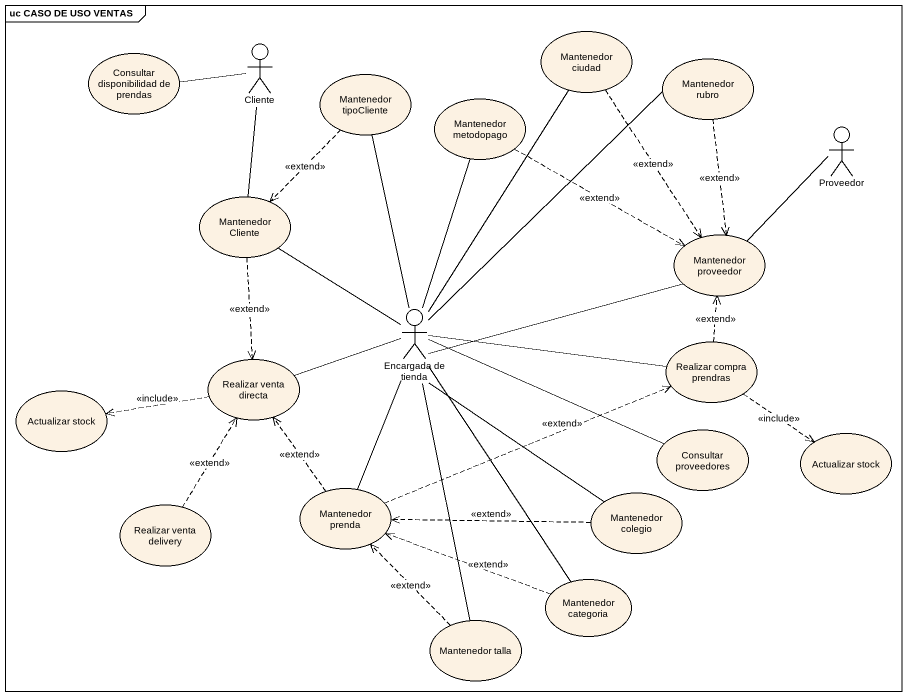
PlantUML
@startuml
mainframe uc CASO DE USO VENTAS
actor Cliente
usecase "Mantenedor ciudad" as Mantenedor_ciudad
usecase "Consultar disponibilidad de prendas" as Consultar_disponibilidad_de
usecase "Mantenedor tipoCliente" as Mantenedor_tipoCliente
usecase "Mantenedor rubro" as Mantenedor_rubro
usecase "Mantenedor metodopago" as Mantenedor_metodopago
actor Proveedor
usecase "Mantenedor Cliente" as Mantenedor_Cliente
usecase "Mantenedor proveedor" as Mantenedor_proveedor
actor "Encargada de tienda" as Encargada_de_tienda
usecase "Realizar venta directa" as Realizar_venta_directa
usecase "Realizar compra prendras" as Realizar_compra_prendras
usecase "Actualizar stock" as Actualizar_stock
usecase "Consultar proveedores" as Consultar_proveedores
usecase "Actualizar stock" as Actualizar_stock_2
usecase "Realizar venta delivery" as Realizar_venta_delivery
usecase "Mantenedor prenda" as Mantenedor_prenda
usecase "Mantenedor colegio" as Mantenedor_colegio
usecase "Mantenedor categoria" as Mantenedor_categoria
usecase "Mantenedor talla" as Mantenedor_talla
Cliente -left- Consultar_disponibilidad_de
Mantenedor_ciudad ..> Mantenedor_proveedor : <<extend>>
Mantenedor_tipoCliente ..> Mantenedor_Cliente : <<extend>>
Mantenedor_rubro ..> Mantenedor_proveedor : <<extend>>
Mantenedor_metodopago .right.> Mantenedor_proveedor : <<extend>>
Proveedor -- Mantenedor_proveedor
Mantenedor_Cliente -up- Cliente
Mantenedor_Cliente ..> Realizar_venta_directa : <<extend>>
Encargada_de_tienda -up- Mantenedor_ciudad
Encargada_de_tienda -up- Mantenedor_tipoCliente
Encargada_de_tienda -up- Mantenedor_rubro
Encargada_de_tienda -up- Mantenedor_metodopago
Encargada_de_tienda -up- Mantenedor_Cliente
Encargada_de_tienda -right- Mantenedor_proveedor
Encargada_de_tienda -right- Realizar_compra_prendras
Encargada_de_tienda -right- Consultar_proveedores
Encargada_de_tienda -- Mantenedor_prenda
Encargada_de_tienda -- Mantenedor_colegio
Encargada_de_tienda -- Mantenedor_categoria
Encargada_de_tienda -- Mantenedor_talla
Realizar_venta_directa -right- Encargada_de_tienda
Realizar_venta_directa .left.> Actualizar_stock : <<include>>
Realizar_compra_prendras .up.> Mantenedor_proveedor : <<extend>>
Realizar_compra_prendras ..> Actualizar_stock_2 : <<include>>
Realizar_venta_delivery .up.> Realizar_venta_directa : <<extend>>
Mantenedor_prenda .up.> Realizar_venta_directa : <<extend>>
Mantenedor_prenda .right.> Realizar_compra_prendras : <<extend>>
Mantenedor_colegio .left.> Mantenedor_prenda : <<extend>>
Mantenedor_categoria .left.> Mantenedor_prenda : <<extend>>
Mantenedor_talla .up.> Mantenedor_prenda : <<extend>>
@enduml
